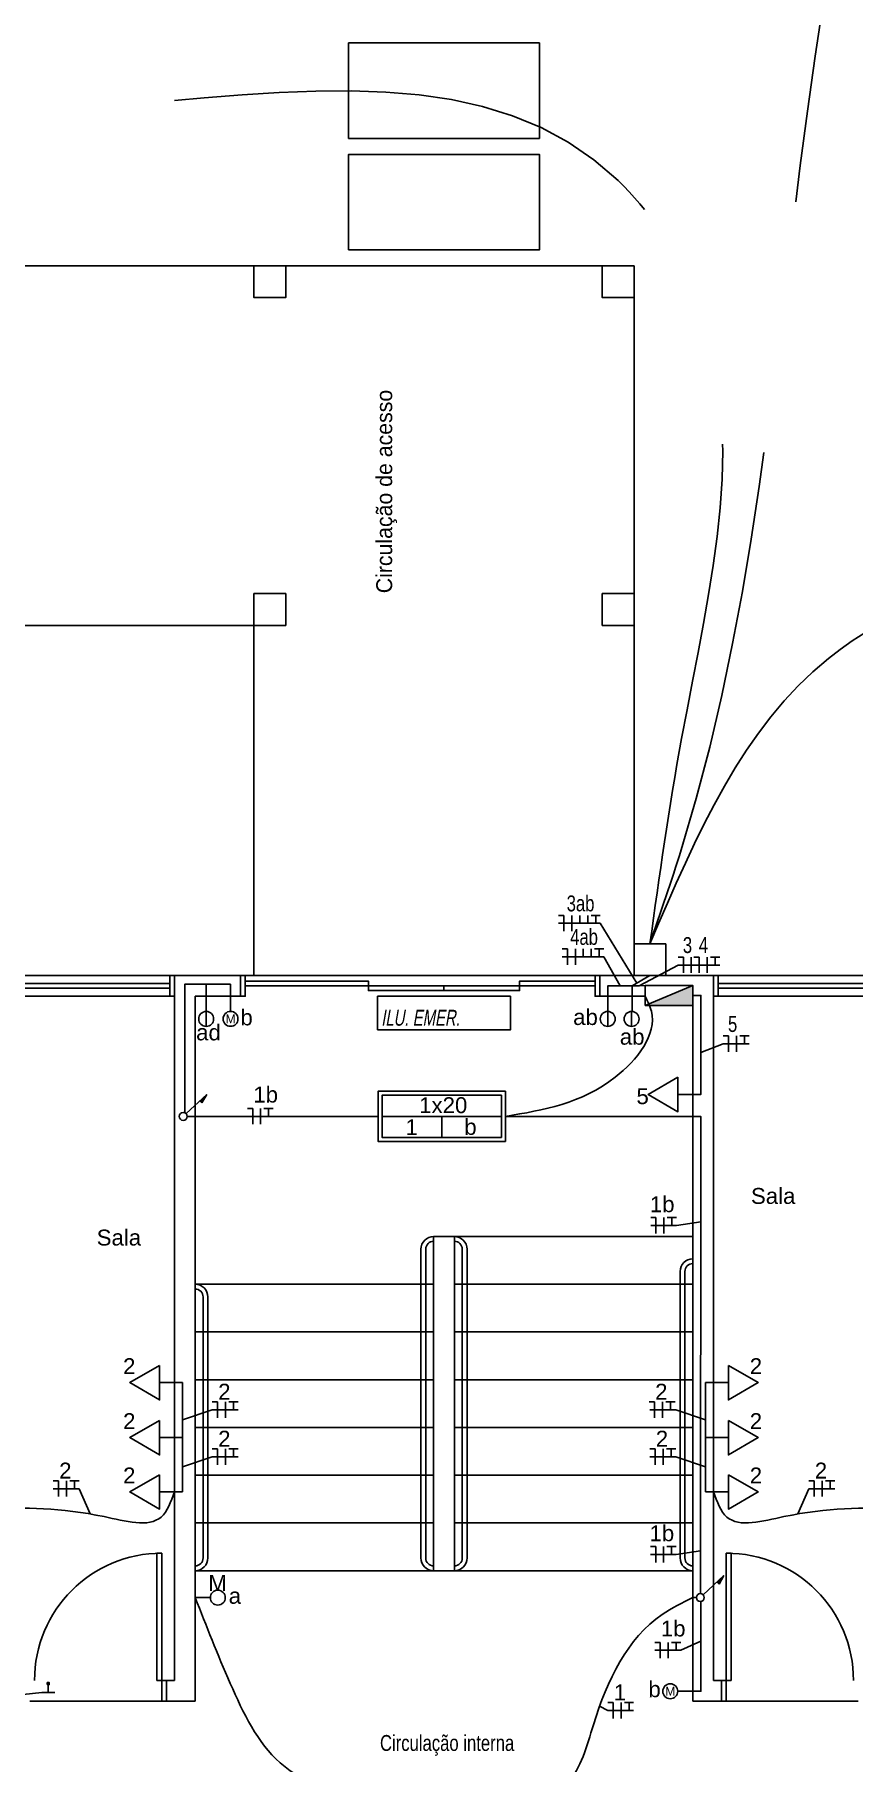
# Model space of a CAD drawing. Header units: millimetres. Extents: x 412 to 646, y 331 to 411.
# Drawn here: x 447.1 to 452.25, y 372.57 to 383.42 of the extents above; entities that cross this region are included whole.
import ezdxf
from ezdxf.enums import TextEntityAlignment as Align

# ---------------------------------------------------------------- set-up
doc = ezdxf.new("R2010")
doc.units = ezdxf.units.MM
doc.linetypes.add('HIDDEN2', pattern=[4.7625, 3.175, -1.5875])
for name, color, linetype in [('BASE', 8, 'Continuous'), ('Chamada', 4, 'Continuous'), ('E_LUMINO', 160, 'Continuous'), ('Elétrico', 5, 'Continuous'), ('esquadrias', 7, 'Continuous'), ('texto', 7, 'Continuous'), ('Texto - Elétrica', 3, 'Continuous'), ('texto - elétrico', 3, 'Continuous'), ('TUBULAÇÃO', 6, 'Continuous'), ('TXT', 7, 'Continuous')]:
    doc.layers.add(name, color=color, linetype=linetype)
doc.styles.add('ARIAL', font='arial.ttf')

msp = doc.modelspace()

# ---------------------------------------------------------------- hatches: boundary and pattern name
at = {"layer": 'Elétrico'}
for points in [[(450.939934, 377.322324), (451.239934, 377.322324), (451.239934, 377.447324)], [(450.939934, 377.322324), (451.239934, 377.322324), (451.239934, 377.447324)], [(448.152358, 376.709678), (448.182705, 376.762991), (448.139881, 376.723058)], [(451.404312, 373.685659), (451.434659, 373.738973), (451.391835, 373.699039)], [(447.192589, 373.054861), (447.192589, 373.067361), (447.180089, 373.067361), (447.180089, 373.054861)]]:
    msp.add_hatch(color=256, dxfattribs=at).paths.add_polyline_path(points)

# ---------------------------------------------------------------- linework, layer by layer
at = {"layer": 'BASE'}
for p, q in [((450.869914, 381.970225), (440.739934, 381.970225)), ((450.869914, 377.510215), (450.869914, 381.970225)), ((446.429973, 379.710215), (448.479973, 379.710215)), ((448.479973, 377.510215), (448.479973, 379.710215)), ((447.979973, 377.38021), (447.979973, 377.510215)), ((448.394963, 377.510215), (447.979973, 377.510215)), ((448.394963, 377.38021), (448.394963, 377.510215)), ((448.394963, 377.510215), (450.654973, 377.510215)), ((451.369914, 377.510215), (450.654973, 377.510215)), ((450.654973, 377.38021), (450.654973, 377.510215)), ((451.369914, 377.38021), (451.369914, 377.510215)), ((447.979973, 373.08021), (447.979973, 377.38021)), ((448.109953, 372.950206), (448.109953, 377.38021)), ((448.109953, 377.38021), (448.394963, 377.38021)), ((450.654973, 377.38021), (450.939934, 377.38021)), ((451.239934, 372.950206), (451.239934, 377.38021)), ((451.369914, 373.08021), (451.369914, 377.38021)), ((449.609953, 373.770206), (449.609953, 375.870206)), ((449.609953, 375.870206), (449.739934, 375.870206)), ((449.739934, 373.770206), (449.739934, 375.870206)), ((449.529953, 375.790206), (449.529953, 373.849678)), ((449.559953, 375.790206), (449.559953, 373.849198)), ((449.789934, 375.790206), (449.789934, 373.849198)), ((449.819934, 375.790206), (449.819934, 373.849678)), ((451.159934, 375.650206), (451.159934, 373.849678)), ((451.189934, 375.650206), (451.189934, 373.849198)), ((449.609953, 375.570206), (448.109953, 375.570206)), ((448.159953, 375.490206), (448.159953, 373.849198)), ((448.189953, 375.490206), (448.189953, 373.849678)), ((449.609953, 375.270206), (448.109953, 375.270206)), ((449.609953, 374.970206), (448.109953, 374.970206)), ((449.609953, 374.670206), (448.109953, 374.670206)), ((449.609953, 374.370206), (448.109953, 374.370206)), ((449.609953, 374.070206), (448.109953, 374.070206)), ((448.109953, 373.770206), (449.609953, 373.770206)), ((449.609953, 373.770206), (449.739934, 373.770206)), ((447.979973, 373.08021), (447.929973, 373.08021)), ((447.929973, 373.08021), (447.929973, 372.950206)), ((451.369914, 373.08021), (451.419914, 373.08021)), ((451.419914, 373.08021), (451.419914, 372.950206)), ((447.929973, 372.950206), (447.069963, 372.950206)), ((448.109953, 372.950206), (447.929973, 372.950206)), ((451.239934, 372.950206), (451.419914, 372.950206)), ((451.419914, 372.950206), (452.279924, 372.950206))]:
    msp.add_line(p, q, dxfattribs=at)
at = {"layer": 'BASE', "linetype": 'Continuous'}
for p, q in [((447.949992, 377.510215), (446.460002, 377.510215)), ((451.399894, 377.510215), (452.889885, 377.510215)), ((447.949992, 377.38021), (446.460002, 377.38021)), ((451.399894, 377.38021), (452.889885, 377.38021))]:
    msp.add_line(p, q, dxfattribs=at)
at = {"layer": 'BASE', "linetype": 'HIDDEN2'}
for p, q in [((451.239934, 375.870206), (449.739934, 375.870206)), ((451.239934, 375.570206), (449.739934, 375.570206)), ((451.239934, 375.270206), (449.739934, 375.270206)), ((451.239934, 374.970206), (449.739934, 374.970206)), ((451.239934, 374.670206), (449.739934, 374.670206)), ((451.239934, 374.370206), (449.739934, 374.370206)), ((451.239934, 374.070206), (449.739934, 374.070206)), ((451.239934, 373.770206), (449.739934, 373.770206))]:
    msp.add_line(p, q, dxfattribs=at)
at = {"layer": 'BASE'}
for points in [[(449.074943, 382.770225), (450.274943, 382.770225), (450.274943, 383.370225), (449.074943, 383.370225)], [(449.074943, 382.070225), (450.274943, 382.070225), (450.274943, 382.670225), (449.074943, 382.670225)], [(448.479973, 381.970225), (448.479973, 381.770225), (448.679973, 381.770225), (448.679973, 381.970225), (448.479973, 381.970225)], [(450.869914, 381.970225), (450.869914, 381.770225), (450.669914, 381.770225), (450.669914, 381.970225), (450.869914, 381.970225)], [(448.479973, 379.710215), (448.479973, 379.910215), (448.679973, 379.910215), (448.679973, 379.710215), (448.479973, 379.710215)], [(450.869914, 379.710215), (450.869914, 379.910215), (450.669914, 379.910215), (450.669914, 379.710215), (450.869914, 379.710215)]]:
    msp.add_lwpolyline(points, close=True, dxfattribs=at)
at = {"layer": 'BASE', "linetype": 'Continuous'}
for points in [[(447.949992, 377.43021), (446.460002, 377.43021), (446.460002, 377.460215), (447.949992, 377.460215), (447.949992, 377.43021)], [(448.424943, 377.445213), (449.199943, 377.445213), (449.199943, 377.475218), (448.424943, 377.475218), (448.424943, 377.445213)], [(449.199943, 377.445213), (449.674943, 377.445213), (449.674943, 377.415208), (449.199943, 377.415208), (449.199943, 377.445213)], [(449.674943, 377.445213), (450.149943, 377.445213), (450.149943, 377.415208), (449.674943, 377.415208), (449.674943, 377.445213)], [(450.149943, 377.445213), (450.624943, 377.445213), (450.624943, 377.475218), (450.149943, 377.475218), (450.149943, 377.445213)], [(451.399894, 377.43021), (452.889885, 377.43021), (452.889885, 377.460215), (451.399894, 377.460215), (451.399894, 377.43021)], [(447.899992, 373.08021), (447.869963, 373.08021), (447.869963, 373.88021), (447.899992, 373.88021), (447.899992, 373.08021)], [(451.449894, 373.08021), (451.479924, 373.08021), (451.479924, 373.88021), (451.449894, 373.88021), (451.449894, 373.08021)]]:
    msp.add_lwpolyline(points, close=True, dxfattribs=at)
for points in [[(447.979973, 377.510215), (447.949992, 377.510215), (447.949992, 377.38021), (447.979973, 377.38021)], [(448.394963, 377.510215), (448.424943, 377.510215), (448.424943, 377.38021), (448.394963, 377.38021)], [(450.654973, 377.38021), (450.624943, 377.38021), (450.624943, 377.510215), (450.654973, 377.510215)], [(451.369914, 377.510215), (451.399894, 377.510215), (451.399894, 377.38021), (451.369914, 377.38021)], [(447.929973, 372.950206), (447.899992, 372.950206), (447.899992, 373.08021), (447.929973, 373.08021)], [(451.419914, 372.950206), (451.449894, 372.950206), (451.449894, 373.08021), (451.419914, 373.08021)]]:
    msp.add_lwpolyline(points, dxfattribs=at)
at = {"layer": 'BASE'}
for centre, radius, start, end in [((449.609953, 375.790206), 0.08, 90, 180), ((449.609953, 375.790206), 0.05, 90, 180), ((449.739934, 375.790206), 0.08, 0, 90), ((449.739934, 375.790206), 0.05, 0, 90), ((451.239934, 375.650206), 0.08, 90, 180), ((451.239934, 375.650206), 0.05, 90, 180), ((448.110217, 373.849942), 0.079737, 269.8104689, 0.1895311), ((448.110457, 373.849702), 0.049499, 269.4166812, 0.5833188), ((449.609689, 373.849942), 0.079737, 179.8104689, 270.1895311), ((449.609449, 373.849702), 0.049499, 179.4166812, 270.5833188), ((449.740197, 373.849942), 0.079737, 269.8104689, 0.1895311), ((449.740437, 373.849702), 0.049499, 269.4166812, 0.5833188), ((451.23967, 373.849942), 0.079737, 179.8104689, 270.1895311), ((451.23943, 373.849702), 0.049499, 179.4166812, 270.5833188)]:
    msp.add_arc(centre, radius, start, end, dxfattribs=at)
at = {"layer": 'BASE', "linetype": 'Continuous'}
for centre, start, end in [((447.899992, 373.08021), 90, 180), ((451.449894, 373.08021), 0, 90)]:
    msp.add_arc(centre, 0.8, start, end, dxfattribs=at)
at = {"layer": 'Chamada', "linetype": 'Continuous'}
for p, q in [((450.39546, 377.838268), (450.657954, 377.838268)), ((450.417612, 377.627656), (450.680106, 377.627656)), ((451.146729, 377.576312), (451.409223, 377.576312)), ((451.430606, 377.080375), (451.593099, 377.080375)), ((451.137254, 375.939263), (450.97476, 375.939263)), ((448.217694, 374.780931), (448.380188, 374.780931)), ((451.132196, 374.78093), (450.969702, 374.78093)), ((448.217694, 374.485685), (448.380188, 374.485685)), ((451.132196, 374.485684), (450.969702, 374.485684)), ((447.217757, 374.285361), (447.380251, 374.285361)), ((452.132133, 374.28536), (451.969639, 374.28536)), ((451.135184, 373.871739), (450.972691, 373.871739)), ((451.163774, 373.269708), (451.001281, 373.269709)), ((447.145716, 373.004839), (447.226963, 373.004839)), ((450.867556, 372.891337), (450.705062, 372.891337))]:
    msp.add_line(p, q, dxfattribs=at)
at = {"layer": 'Chamada'}
for p, q in [((450.657954, 377.838268), (450.888144, 377.462226)), ((450.680106, 377.627656), (450.781991, 377.44521)), ((451.146729, 377.576312), (450.902483, 377.44521)), ((451.430606, 377.080375), (451.290071, 377.026854)), ((451.137254, 375.939263), (451.28927, 375.962167)), ((448.217694, 374.780931), (448.029973, 374.717628)), ((451.132196, 374.78093), (451.319917, 374.717627)), ((448.217694, 374.485685), (448.029973, 374.422382)), ((451.132196, 374.485684), (451.319917, 374.422381)), ((447.380251, 374.285361), (447.449658, 374.126762)), ((451.969639, 374.28536), (451.900232, 374.126761)), ((451.135184, 373.871739), (451.287201, 373.894643)), ((451.163774, 373.269708), (451.290201, 373.328181)), ((447.145716, 373.004839), (446.970208, 372.98662)), ((450.705062, 372.891337), (450.653086, 372.918234))]:
    msp.add_line(p, q, dxfattribs=at)
at = {"layer": 'E_LUMINO'}
for points in [[(450.060693, 376.467711), (449.260693, 376.467711), (449.260693, 376.782711), (450.060693, 376.782711)], [(450.035693, 376.492711), (449.285693, 376.492711), (449.285693, 376.757711), (450.035693, 376.757711)]]:
    msp.add_lwpolyline(points, close=True, dxfattribs=at)
msp.add_lwpolyline([(450.035693, 376.625211), (449.660693, 376.625211), (449.660693, 376.492711), (449.660693, 376.625211), (449.285693, 376.625211)], dxfattribs=at)
at = {"layer": 'Elétrico', "linetype": 'Continuous'}
for p, q in [((450.42879, 377.888268), (450.39546, 377.888268)), ((450.42879, 377.788268), (450.42879, 377.888268)), ((450.47879, 377.788268), (450.47879, 377.888268)), ((450.52879, 377.838268), (450.52879, 377.888268)), ((450.57879, 377.838268), (450.57879, 377.888268)), ((450.657954, 377.888268), (450.599626, 377.888268)), ((450.62879, 377.838268), (450.62879, 377.888268)), ((450.450942, 377.677656), (450.417612, 377.677656)), ((450.450942, 377.577656), (450.450942, 377.677656)), ((450.500942, 377.577656), (450.500942, 377.677656)), ((450.550942, 377.627656), (450.550942, 377.677656)), ((450.600942, 377.627656), (450.600942, 377.677656)), ((450.680106, 377.677656), (450.621778, 377.677656)), ((450.650942, 377.627656), (450.650942, 377.677656)), ((451.180059, 377.626312), (451.146729, 377.626312)), ((451.180059, 377.526312), (451.180059, 377.626312)), ((451.230059, 377.526312), (451.230059, 377.626312)), ((451.280059, 377.626312), (451.246729, 377.626312)), ((451.280059, 377.526312), (451.280059, 377.626312)), ((451.330059, 377.526312), (451.330059, 377.626312)), ((451.409223, 377.626312), (451.350895, 377.626312)), ((451.380059, 377.576312), (451.380059, 377.626312)), ((451.463936, 377.130375), (451.430606, 377.130375)), ((451.463936, 377.030375), (451.463936, 377.130375)), ((451.513936, 377.030375), (451.513936, 377.130375)), ((451.593099, 377.130375), (451.534772, 377.130375)), ((451.563936, 377.080375), (451.563936, 377.130375)), ((448.471929, 376.675211), (448.438599, 376.675211)), ((448.471929, 376.575211), (448.471929, 376.675211)), ((448.521929, 376.575211), (448.521929, 376.675211)), ((448.601093, 376.675211), (448.542765, 376.675211)), ((448.571929, 376.625211), (448.571929, 376.675211)), ((451.146185, 376.762863), (451.239934, 376.762863)), ((451.00809, 375.989263), (450.97476, 375.989263)), ((451.00809, 375.889263), (451.00809, 375.989263)), ((451.05809, 375.889263), (451.05809, 375.989263)), ((451.137254, 375.989263), (451.078926, 375.989263)), ((451.10809, 375.939263), (451.10809, 375.989263)), ((447.886224, 374.951864), (447.979973, 374.951864)), ((451.463663, 374.951864), (451.369914, 374.951864)), ((448.251024, 374.830931), (448.217694, 374.830931)), ((448.251024, 374.730931), (448.251024, 374.830931)), ((448.301024, 374.730931), (448.301024, 374.830931)), ((448.380188, 374.830931), (448.32186, 374.830931)), ((448.351024, 374.780931), (448.351024, 374.830931)), ((450.998866, 374.83093), (450.965536, 374.83093)), ((450.998866, 374.73093), (450.998866, 374.83093)), ((451.048866, 374.73093), (451.048866, 374.83093)), ((451.12803, 374.83093), (451.069702, 374.83093)), ((451.098866, 374.78093), (451.098866, 374.83093)), ((447.886224, 374.606437), (447.979973, 374.606437)), ((451.463663, 374.606437), (451.369914, 374.606437)), ((448.251024, 374.535685), (448.217694, 374.535685)), ((448.251024, 374.435685), (448.251024, 374.535685)), ((448.301024, 374.435685), (448.301024, 374.535685)), ((448.380188, 374.535685), (448.32186, 374.535685)), ((448.351024, 374.485685), (448.351024, 374.535685)), ((451.003032, 374.535684), (450.969702, 374.535684)), ((451.003032, 374.435684), (451.003032, 374.535684)), ((451.053032, 374.435684), (451.053032, 374.535684)), ((451.132196, 374.535684), (451.073869, 374.535684)), ((451.103032, 374.485684), (451.103032, 374.535684)), ((447.251087, 374.335361), (447.217757, 374.335361)), ((447.251087, 374.235361), (447.251087, 374.335361)), ((447.301087, 374.235361), (447.301087, 374.335361)), ((447.380251, 374.335361), (447.321924, 374.335361)), ((447.351087, 374.285361), (447.351087, 374.335361)), ((452.002969, 374.33536), (451.969639, 374.33536)), ((452.002969, 374.23536), (452.002969, 374.33536)), ((452.052969, 374.23536), (452.052969, 374.33536)), ((452.132133, 374.33536), (452.073805, 374.33536)), ((452.102969, 374.28536), (452.102969, 374.33536)), ((447.886224, 374.265056), (447.979973, 374.265056)), ((451.463663, 374.265056), (451.369914, 374.265056)), ((451.006021, 373.921739), (450.972691, 373.921739)), ((451.006021, 373.821739), (451.006021, 373.921739)), ((451.056021, 373.821739), (451.056021, 373.921739)), ((451.135184, 373.921739), (451.076857, 373.921739)), ((451.106021, 373.871739), (451.106021, 373.921739)), ((451.034611, 373.319708), (451.001281, 373.319708)), ((451.034611, 373.219708), (451.034611, 373.319708)), ((451.084611, 373.219709), (451.084611, 373.319709)), ((451.163774, 373.319709), (451.105447, 373.319709)), ((451.134611, 373.269709), (451.134611, 373.319709)), ((447.186339, 373.004839), (447.186339, 373.054861)), ((450.738392, 372.941337), (450.705062, 372.941337)), ((450.738392, 372.841337), (450.738392, 372.941337)), ((450.788392, 372.841337), (450.788392, 372.941337)), ((450.867556, 372.941337), (450.809229, 372.941337)), ((450.838392, 372.891337), (450.838392, 372.941337))]:
    msp.add_line(p, q, dxfattribs=at)
at = {"layer": 'Elétrico'}
for p, q in [((451.239934, 377.447324), (450.939934, 377.322324)), ((451.239934, 377.447324), (450.939934, 377.322324)), ((448.053237, 376.642261), (448.182705, 376.762991)), ((448.152358, 376.709678), (448.139881, 376.723058)), ((448.182705, 376.762991), (448.152358, 376.709678)), ((448.109953, 376.625211), (448.059953, 376.625211)), ((448.128625, 376.625211), (448.109953, 376.625211)), ((449.260693, 376.625211), (448.128625, 376.625211)), ((447.979973, 374.951864), (448.029973, 374.951864)), ((448.029973, 374.951864), (448.029973, 374.606437)), ((451.319918, 374.951864), (451.319917, 374.606437)), ((451.369918, 374.951864), (451.319918, 374.951864)), ((448.029973, 374.606437), (447.979973, 374.606437)), ((448.029973, 374.606437), (448.029973, 374.265056)), ((451.319917, 374.606437), (451.369917, 374.606437)), ((451.319917, 374.606437), (451.319917, 374.265055)), ((448.029973, 374.265056), (447.979973, 374.265056)), ((451.319917, 374.265055), (451.369917, 374.265055)), ((451.305191, 373.618242), (451.434659, 373.738973)), ((451.434659, 373.738973), (451.404312, 373.685659)), ((451.404312, 373.685659), (451.391835, 373.699039))]:
    msp.add_line(p, q, dxfattribs=at)
at = {"layer": 'Elétrico', "linetype": 'Continuous', "lineweight": -2}
for p, q in [((448.179371, 377.28442), (448.179022, 377.38021)), ((448.33256, 377.284688), (448.332211, 377.380478)), ((450.704624, 377.28442), (450.704973, 377.38021)), ((450.858564, 377.284254), (450.858913, 377.380045)), ((448.205743, 373.600843), (448.109953, 373.601192)), ((451.144411, 373.012608), (451.240201, 373.012957))]:
    msp.add_line(p, q, dxfattribs=at)
at = {"layer": 'Elétrico'}
for points in [[(451.069914, 377.710215), (450.869914, 377.710215), (450.869914, 377.510215), (451.069914, 377.510215)], [(450.939934, 377.322324), (451.239934, 377.322324), (451.239934, 377.447324), (450.939934, 377.447324)], [(450.939934, 377.322324), (451.239934, 377.322324), (451.239934, 377.447324), (450.939934, 377.447324)], [(447.180089, 373.054861), (447.192589, 373.054861), (447.192589, 373.067361), (447.180089, 373.067361)]]:
    msp.add_lwpolyline(points, close=True, dxfattribs=at)
for points in [[(448.179023, 377.379943), (448.179299, 377.45521), (448.109953, 377.45521), (448.044953, 377.45521), (448.044953, 376.648123)], [(448.332212, 377.38021), (448.332212, 377.45521), (448.179299, 377.45521)], [(450.704973, 377.38021), (450.704973, 377.44521), (450.859151, 377.44521), (450.859151, 377.38021)], [(450.859151, 377.44521), (450.969914, 377.510215)], [(450.859151, 377.44521), (450.902483, 377.44521), (450.939934, 377.447324)], [(451.239934, 376.762863), (451.290071, 376.762863), (451.290071, 377.384824), (451.239934, 377.384824)], [(448.179371, 377.28442), (448.179371, 377.237545), (448.179371, 377.19067)], [(450.704624, 377.28442), (450.704624, 377.19067)], [(450.854624, 377.28442), (450.854624, 377.19067)], [(451.286932, 373.626192), (451.289934, 376.625211), (450.060693, 376.625211)], [(451.239934, 373.601192), (451.261907, 373.601192)], [(451.240201, 373.012957), (451.290201, 373.012957), (451.290201, 373.57641)]]:
    msp.add_lwpolyline(points, dxfattribs=at)
at = {"layer": 'Elétrico', "linetype": 'Continuous'}
for points in [[(451.146184, 376.871115), (450.958689, 376.762865), (451.146186, 376.65461), (451.146184, 376.871115, 1.732025404)], [(447.886223, 375.060117), (447.698728, 374.951867), (447.886225, 374.843612), (447.886223, 375.060117, 1.732025404)], [(451.463664, 375.060117), (451.651159, 374.951867), (451.463661, 374.843612), (451.463664, 375.060117, -1.732025404)], [(447.886223, 374.71469), (447.698728, 374.60644), (447.886225, 374.498185), (447.886223, 374.71469, 1.732025404)], [(451.463664, 374.71469), (451.651159, 374.60644), (451.463661, 374.498185), (451.463664, 374.71469, -1.732025404)], [(447.886223, 374.373308), (447.698728, 374.265058), (447.886225, 374.156803), (447.886223, 374.373308, 1.732025404)], [(451.463664, 374.373308), (451.651159, 374.265058), (451.463661, 374.156803), (451.463664, 374.373308, -1.732025404)]]:
    msp.add_lwpolyline(points, format="xyb", dxfattribs=at)
at = {"layer": 'Elétrico', "linetype": 'Continuous', "lineweight": -2}
for centre in [(448.179371, 377.237545), (448.33256, 377.237813), (450.704624, 377.237545), (450.854624, 377.237545), (448.252618, 373.600843), (451.097536, 373.012608)]:
    msp.add_circle(centre, 0.046875, dxfattribs=at)
at = {"layer": 'Elétrico'}
for centre in [(448.034953, 376.625211), (451.286907, 373.601192)]:
    msp.add_circle(centre, 0.025, dxfattribs=at)
at = {"layer": 'Elétrico', "linetype": 'HIDDEN2'}
for points in [[(450.969914, 377.710215), (451.166441, 378.30071), (452.061263, 383.632846), (453.678842, 387.566189), (454.258448, 388.04522)], [(450.969914, 377.710215), (451.169359, 378.999327), (451.233548, 381.836329), (450.769858, 382.50516), (447.424526, 382.953655), (442.811249, 383.976669), (442.311312, 385.920521), (441.826876, 386.610223)], [(450.969914, 377.710215), (452.092069, 379.503152), (453.496223, 380.066604), (455.664934, 379.94022)]]:
    msp.add_spline(points, degree=3, dxfattribs=at)
at = {"layer": 'Elétrico'}
for points in [[(450.939934, 377.38021), (450.978919, 377.285754), (450.751926, 376.871177), (450.060693, 376.625211)], [(446.811133, 374.162925), (447.537163, 374.110034), (447.896258, 374.107441), (447.979973, 374.265056)], [(452.538757, 374.162924), (451.812727, 374.110034), (451.453632, 374.10744), (451.369917, 374.265055)], [(449.274943, 372.300206), (448.643679, 372.563342), (448.330825, 373.061656), (448.109953, 373.601192)], [(450.074943, 372.300206), (450.451228, 372.440617), (450.614431, 372.802507), (451.047939, 373.495705), (451.239934, 373.601192)]]:
    msp.add_spline(points, degree=3, dxfattribs=at)
at = {"layer": 'esquadrias'}
for centre, radius, start, end in [((448.110136, 375.490388), 0.079818, 359.8688546, 90.1311454), ((448.110359, 375.490612), 0.049596, 359.5308728, 90.4691272)]:
    msp.add_arc(centre, radius, start, end, dxfattribs=at)
at = {"layer": 'TUBULAÇÃO', "color": 1}
msp.add_lwpolyline([(449.257431, 377.168068), (450.092456, 377.168068), (450.092456, 377.38021), (449.257431, 377.38021)], close=True, dxfattribs=at)

# ---------------------------------------------------------------- texts
at = {"layer": 'texto'}
msp.add_text('Circulação de acesso', height=0.1, rotation=90, dxfattribs=at).set_placement((449.378917, 380.551466), align=Align.BOTTOM_CENTER)
at = {"layer": 'Texto - Elétrica', "linetype": 'Continuous', "style": 'ARIAL', "width": 0.75}
for s, p in [('3ab', (450.44627, 377.913453)), ('4ab', (450.468422, 377.702842)), ('3', (451.176933, 377.651497)), ('4', (451.276933, 377.651497)), ('5', (451.46081, 377.15556))]:
    msp.add_text(s, height=0.1, dxfattribs=at).set_placement(p)
at = {"layer": 'Texto - Elétrica', "linetype": 'Continuous', "style": 'ARIAL'}
for s, p in [('1b', (448.475853, 376.712224)), ('1b', (450.969463, 376.023005)), ('2', (451.00279, 374.844892)), ('2', (451.006956, 374.549646)), ('2', (452.006893, 374.349323)), ('1b', (450.967394, 373.955481)), ('1b', (451.038534, 373.356722)), ('1', (450.742316, 372.955299))]:
    msp.add_text(s, height=0.1, rotation=0.0000239, dxfattribs=at).set_placement(p)
for p in [(448.254948, 374.844893), (448.254948, 374.549647), (447.255011, 374.349324)]:
    msp.add_text('2', height=0.1, dxfattribs=at).set_placement(p)
at = {"layer": 'texto - elétrico', "linetype": 'Continuous', "lineweight": -2, "style": 'ARIAL'}
for s, height, p in [('ad', 0.1, (448.116229, 377.07262)), ('M', 0.055, (448.301164, 377.194112)), ('b', 0.1, (448.394692, 377.167084)), ('ab', 0.1, (450.48713, 377.169201)), ('ab', 0.1, (450.780614, 377.045489)), ('1x20', 0.1, (449.518784, 376.615539)), ('1', 0.1, (449.433201, 376.477539)), ('b', 0.1, (449.802424, 376.478952)), ('2', 0.1, (447.656828, 374.975297)), ('2', 0.1, (451.59782, 374.975297)), ('2', 0.1, (447.656828, 374.62987)), ('2', 0.1, (451.59782, 374.62987)), ('2', 0.1, (447.656828, 374.288488)), ('2', 0.1, (451.59782, 374.288488)), ('M', 0.1, (448.192984, 373.613516)), ('a', 0.1, (448.321085, 373.532211)), ('b', 0.1, (450.96022, 372.945215)), ('M', 0.055, (451.066139, 372.968907))]:
    msp.add_text(s, height=height, dxfattribs=at).set_placement(p, align=Align.BOTTOM_LEFT)
msp.add_text('5', height=0.1, rotation=360, dxfattribs=at).set_placement((450.885218, 376.671875), align=Align.BOTTOM_LEFT)
at = {"layer": 'texto - elétrico', "style": 'ARIAL'}
for p in [(451.745113, 376.045028), (447.63066, 375.783587)]:
    msp.add_text('Sala', height=0.1, dxfattribs=at).set_placement(p, align=Align.BOTTOM_CENTER)
at = {"layer": 'texto - elétrico', "style": 'ARIAL', "width": 0.75}
msp.add_text('Circulação interna', height=0.1, dxfattribs=at).set_placement((449.69442, 372.607506), align=Align.BOTTOM_CENTER)
at = {"layer": 'TXT', "oblique": 10, "width": 0.7}
msp.add_text('ILU. EMER.', height=0.1, dxfattribs=at).set_placement((449.280019, 377.194885))

doc.saveas('drawing.dxf')
